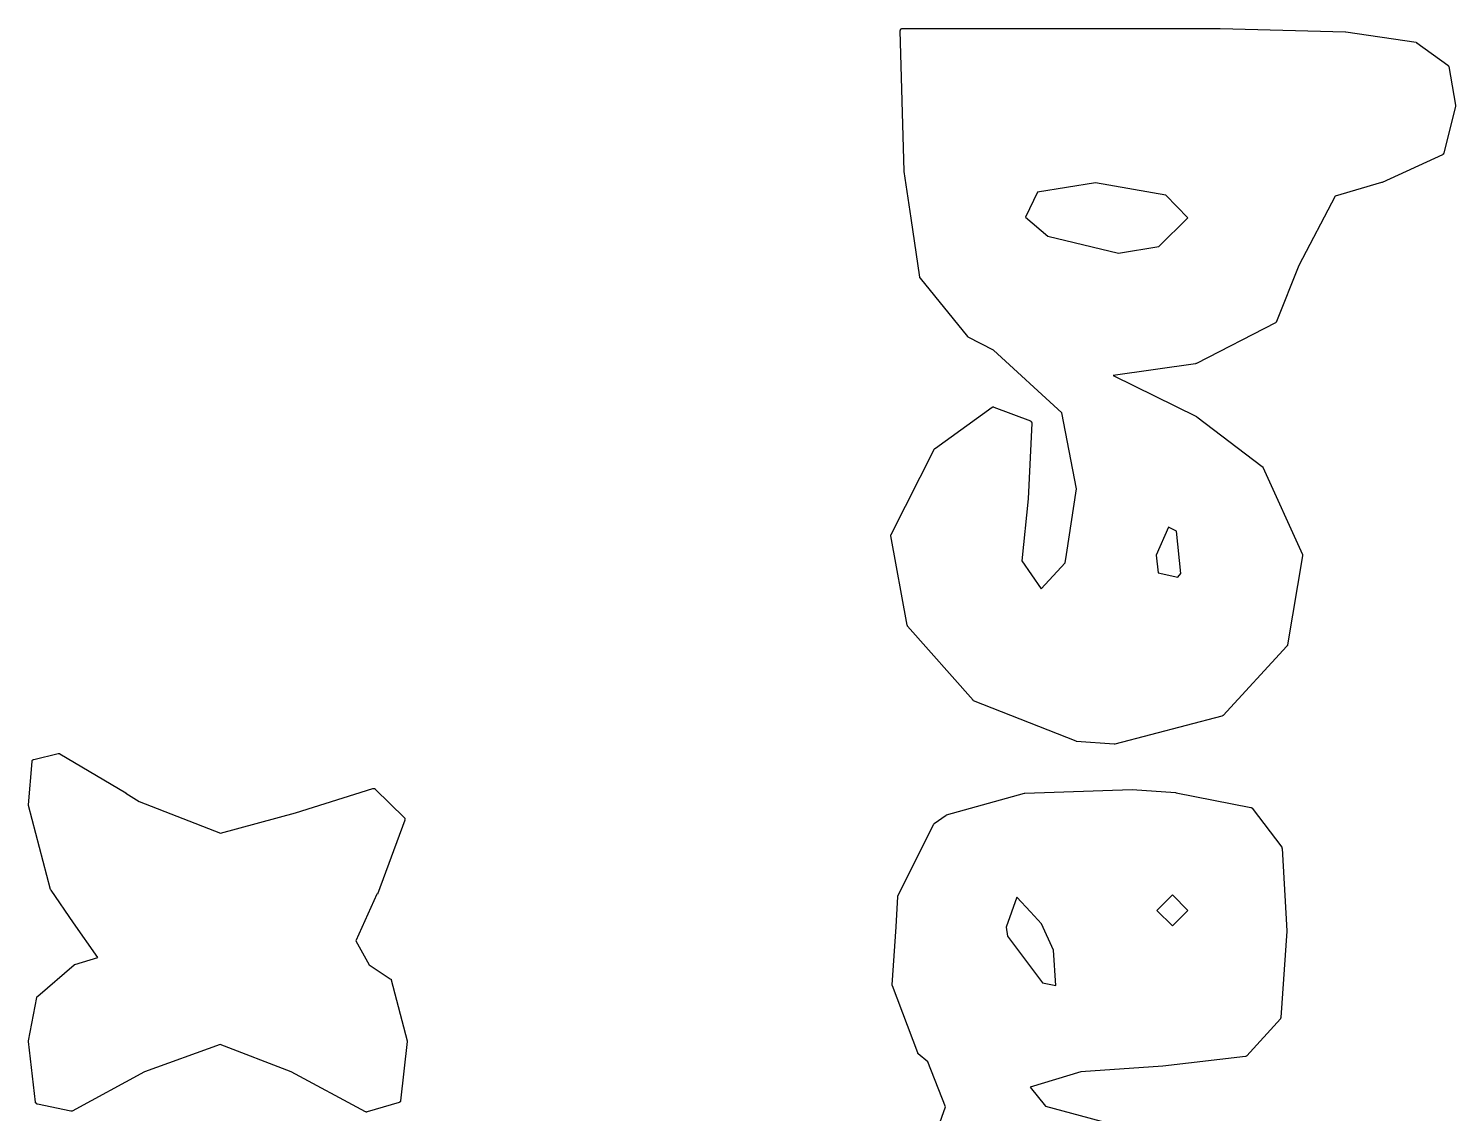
# Model space of a CAD drawing. Extents: x 61 to 195, y -137 to -62.
# Drawn here: x 179.862 to 183.089, y -79.29 to -76.836 of the extents above; entities that cross this region are included whole.
import ezdxf

# ---------------------------------------------------------------- set-up
doc = ezdxf.new("R2010")
doc.units = 0
doc.header["$MEASUREMENT"] = 0
doc.layers.add('BLACK', color=7, linetype='CONTINUOUS')

msp = doc.modelspace()

# ---------------------------------------------------------------- linework, layer by layer
at = {"layer": 'BLACK', "linetype": 'CONTINUOUS'}
for p, q in [((181.833, -76.8398), (181.834, -76.8395)), ((181.833, -76.8403), (181.833, -76.8398)), ((181.833, -76.8408), (181.833, -76.8403)), ((181.842, -77.1583), (181.833, -76.8408)), ((181.834, -76.8376), (181.835, -76.8372)), ((181.834, -76.8379), (181.834, -76.8376)), ((181.834, -76.8382), (181.834, -76.8379)), ((181.834, -76.8386), (181.834, -76.8382)), ((181.834, -76.8391), (181.834, -76.8386)), ((181.834, -76.8395), (181.834, -76.8391)), ((181.835, -76.8367), (181.836, -76.8364)), ((181.835, -76.8368), (181.835, -76.8367)), ((181.835, -76.8372), (181.835, -76.8368)), ((181.836, -76.8362), (181.837, -76.836)), ((181.836, -76.8364), (181.836, -76.8362)), ((181.837, -76.8359), (181.837, -76.8358)), ((181.837, -76.8358), (181.838, -76.8358)), ((181.837, -76.836), (181.837, -76.8359)), ((181.838, -76.8358), (181.838, -76.8357)), ((181.838, -76.8357), (182.461, -76.8357)), ((182.461, -76.8357), (182.461, -76.8357)), ((182.461, -76.8357), (182.556, -76.8359)), ((182.461, -76.8357), (182.461, -76.8357)), ((182.556, -76.8359), (182.557, -76.8359)), ((182.557, -76.8359), (182.557, -76.8359)), ((182.557, -76.8359), (182.84, -76.8428)), ((182.84, -76.8428), (182.841, -76.8429)), ((182.841, -76.8429), (182.841, -76.8429)), ((182.841, -76.8429), (183, -76.8669)), ((183, -76.8669), (183, -76.8671)), ((183, -76.8671), (183.001, -76.8671)), ((183.001, -76.8671), (183.001, -76.8673)), ((183.001, -76.8673), (183.002, -76.8675)), ((183.002, -76.8675), (183.002, -76.8677)), ((183.002, -76.8677), (183.002, -76.8679)), ((183.002, -76.8679), (183.072, -76.9187)), ((183.072, -76.9187), (183.072, -76.9188)), ((183.072, -76.9188), (183.072, -76.9189)), ((183.072, -76.9189), (183.072, -76.9195)), ((183.072, -76.9195), (183.073, -76.92)), ((183.073, -76.92), (183.073, -76.9201)), ((183.073, -76.9201), (183.073, -76.9203)), ((183.073, -76.9203), (183.073, -76.9209)), ((183.073, -76.9209), (183.074, -76.9216)), ((183.074, -76.9216), (183.074, -76.9217)), ((183.074, -76.9217), (183.074, -76.9219)), ((183.074, -76.9219), (183.089, -77.0091)), ((183.089, -77.0112), (183.063, -77.1178)), ((183.089, -77.0091), (183.089, -77.0093)), ((183.089, -77.0093), (183.089, -77.0095)), ((183.089, -77.0095), (183.089, -77.0102)), ((183.089, -77.0102), (183.089, -77.0109)), ((183.089, -77.0109), (183.089, -77.011)), ((183.089, -77.011), (183.089, -77.0112)), ((183.06, -77.1212), (182.923, -77.1839)), ((183.061, -77.1207), (183.06, -77.1209)), ((183.06, -77.1209), (183.06, -77.1212)), ((183.062, -77.1198), (183.061, -77.1202)), ((183.061, -77.1202), (183.061, -77.1204)), ((183.061, -77.1204), (183.061, -77.1207)), ((183.063, -77.1178), (183.062, -77.1183)), ((183.062, -77.1183), (183.062, -77.1188)), ((183.062, -77.1188), (183.062, -77.1191)), ((183.062, -77.1191), (183.062, -77.1194)), ((183.062, -77.1194), (183.062, -77.1198)), ((181.842, -77.1586), (181.842, -77.1583)), ((181.842, -77.1589), (181.842, -77.1586)), ((181.858, -77.2647), (181.842, -77.1589)), ((182.275, -77.1844), (182.144, -77.2057)), ((182.434, -77.2124), (182.275, -77.1844)), ((182.922, -77.1841), (182.817, -77.2148)), ((182.923, -77.1839), (182.922, -77.184)), ((182.922, -77.184), (182.922, -77.1841)), ((182.144, -77.2057), (182.117, -77.2627)), ((182.484, -77.2639), (182.434, -77.2124)), ((182.817, -77.2148), (182.735, -77.3719)), ((181.878, -77.3982), (181.858, -77.2647)), ((182.117, -77.2627), (182.167, -77.3052)), ((182.418, -77.3288), (182.484, -77.2639)), ((182.167, -77.3052), (182.327, -77.3436)), ((182.327, -77.3436), (182.418, -77.3288)), ((182.735, -77.3719), (182.684, -77.4987)), ((181.878, -77.3987), (181.878, -77.3982)), ((181.878, -77.3991), (181.878, -77.3987)), ((181.878, -77.3995), (181.878, -77.3991)), ((181.878, -77.3999), (181.878, -77.3995)), ((181.879, -77.4002), (181.878, -77.3999)), ((181.879, -77.4006), (181.879, -77.4002)), ((181.986, -77.5323), (181.879, -77.4006)), ((182.682, -77.5013), (182.503, -77.5934)), ((182.683, -77.5008), (182.682, -77.5013)), ((182.682, -77.5013), (182.682, -77.5013)), ((182.682, -77.5013), (182.682, -77.5013)), ((182.684, -77.4995), (182.683, -77.5002)), ((182.683, -77.5002), (182.683, -77.5002)), ((182.683, -77.5002), (182.683, -77.5003)), ((182.683, -77.5003), (182.683, -77.5008)), ((182.684, -77.4987), (182.684, -77.4988)), ((182.684, -77.4988), (182.684, -77.4988)), ((182.684, -77.4988), (182.684, -77.4995)), ((181.986, -77.5324), (181.986, -77.5323)), ((181.986, -77.5325), (181.986, -77.5324)), ((181.986, -77.5329), (181.986, -77.5325)), ((181.987, -77.5334), (181.986, -77.5329)), ((181.987, -77.5335), (181.987, -77.5334)), ((181.987, -77.5336), (181.987, -77.5335)), ((182.044, -77.5634), (181.987, -77.5336)), ((182.199, -77.7049), (182.044, -77.5634)), ((182.501, -77.5939), (182.315, -77.6202)), ((182.502, -77.5936), (182.501, -77.5939)), ((182.503, -77.5934), (182.502, -77.5936)), ((182.315, -77.6202), (182.503, -77.7136)), ((181.913, -77.7849), (182.041, -77.6925)), ((182.041, -77.6922), (182.042, -77.6918)), ((182.041, -77.6925), (182.041, -77.6922)), ((182.042, -77.6918), (182.043, -77.6917)), ((182.042, -77.6918), (182.042, -77.6918)), ((182.042, -77.6918), (182.042, -77.6918)), ((182.043, -77.6917), (182.044, -77.6916)), ((182.044, -77.6916), (182.044, -77.6916)), ((182.044, -77.6916), (182.044, -77.6916)), ((182.044, -77.6916), (182.045, -77.6918)), ((182.045, -77.6918), (182.045, -77.6919)), ((182.045, -77.6919), (182.128, -77.7233)), ((182.232, -77.8768), (182.199, -77.7049)), ((182.131, -77.7282), (182.123, -77.8992)), ((182.128, -77.7233), (182.128, -77.7236)), ((182.128, -77.7236), (182.129, -77.7238)), ((182.129, -77.7238), (182.129, -77.724)), ((182.129, -77.724), (182.129, -77.7242)), ((182.129, -77.7242), (182.129, -77.7246)), ((182.129, -77.7246), (182.13, -77.725)), ((182.13, -77.725), (182.13, -77.7253)), ((182.13, -77.7253), (182.13, -77.7256)), ((182.13, -77.7256), (182.13, -77.7261)), ((182.13, -77.7261), (182.131, -77.7265)), ((182.131, -77.7265), (182.131, -77.7269)), ((182.131, -77.7269), (182.131, -77.7272)), ((182.131, -77.7272), (182.131, -77.7277)), ((182.131, -77.7277), (182.131, -77.7282)), ((182.503, -77.7136), (182.503, -77.7139)), ((182.503, -77.7139), (182.504, -77.7141)), ((182.504, -77.7141), (182.652, -77.8263)), ((181.813, -77.98), (181.911, -77.7867)), ((181.911, -77.7861), (181.912, -77.7857)), ((181.911, -77.7864), (181.911, -77.7861)), ((181.911, -77.7867), (181.911, -77.7864)), ((181.912, -77.7851), (181.913, -77.7849)), ((181.912, -77.7853), (181.912, -77.7851)), ((181.912, -77.7857), (181.912, -77.7853)), ((182.652, -77.8263), (182.652, -77.8265)), ((182.652, -77.8265), (182.652, -77.8267)), ((182.652, -77.8267), (182.653, -77.8272)), ((182.653, -77.8272), (182.653, -77.8275)), ((182.653, -77.8275), (182.653, -77.8279)), ((182.653, -77.8279), (182.653, -77.8282)), ((182.653, -77.8282), (182.743, -78.0254)), ((182.123, -77.8995), (182.108, -78.0397)), ((182.123, -77.8992), (182.123, -77.8994)), ((182.123, -77.8994), (182.123, -77.8995)), ((182.209, -78.0252), (182.232, -77.8768)), ((182.44, -77.9632), (182.412, -78.0267)), ((182.458, -77.9727), (182.44, -77.9632)), ((181.812, -77.9808), (181.813, -77.98)), ((181.812, -77.9815), (181.812, -77.9808)), ((181.812, -77.9816), (181.812, -77.9815)), ((181.812, -77.9817), (181.812, -77.9816)), ((181.812, -77.9824), (181.812, -77.9817)), ((181.812, -77.9832), (181.812, -77.9824)), ((181.849, -78.1849), (181.812, -77.9832)), ((182.468, -78.0685), (182.458, -77.9727)), ((182.206, -78.0439), (182.209, -78.0252)), ((182.209, -78.0252), (182.209, -78.0252)), ((182.412, -78.0267), (182.417, -78.0667)), ((182.743, -78.0283), (182.709, -78.2299)), ((182.743, -78.0254), (182.743, -78.026)), ((182.743, -78.026), (182.743, -78.0265)), ((182.743, -78.0265), (182.743, -78.0268)), ((182.743, -78.0268), (182.743, -78.0271)), ((182.743, -78.0271), (182.743, -78.0277)), ((182.743, -78.0277), (182.743, -78.0283)), ((182.108, -78.0397), (182.152, -78.1027)), ((182.152, -78.1027), (182.206, -78.0439)), ((182.417, -78.0667), (182.461, -78.0769)), ((182.461, -78.0769), (182.468, -78.0685)), ((181.849, -78.1854), (181.849, -78.1849)), ((181.85, -78.1859), (181.849, -78.1854)), ((181.85, -78.1862), (181.85, -78.1859)), ((181.85, -78.1866), (181.85, -78.1862)), ((181.85, -78.1869), (181.85, -78.1866)), ((181.85, -78.1873), (181.85, -78.1869)), ((181.998, -78.3551), (181.85, -78.1873)), ((182.708, -78.2325), (182.564, -78.3895)), ((182.709, -78.2316), (182.708, -78.232)), ((182.708, -78.232), (182.708, -78.2325)), ((182.709, -78.2299), (182.709, -78.2305)), ((182.709, -78.2305), (182.709, -78.231)), ((182.709, -78.231), (182.709, -78.2313)), ((182.709, -78.2313), (182.709, -78.2316)), ((181.998, -78.3553), (181.998, -78.3551)), ((181.998, -78.3555), (181.998, -78.3553)), ((181.998, -78.3558), (181.998, -78.3555)), ((181.999, -78.3562), (181.998, -78.3558)), ((181.999, -78.3563), (181.999, -78.3562)), ((181.999, -78.3564), (181.999, -78.3563)), ((182.231, -78.4478), (181.999, -78.3564)), ((182.561, -78.3909), (182.319, -78.4542)), ((182.562, -78.3907), (182.561, -78.3909)), ((182.563, -78.3903), (182.562, -78.3905)), ((182.562, -78.3905), (182.562, -78.3907)), ((182.564, -78.3895), (182.563, -78.3898)), ((182.563, -78.3898), (182.563, -78.3902)), ((182.563, -78.3902), (182.563, -78.3903)), ((182.231, -78.4479), (182.231, -78.4478)), ((182.232, -78.4481), (182.231, -78.4479)), ((182.317, -78.4543), (182.232, -78.4481)), ((179.874, -78.4889), (179.929, -78.4756)), ((179.929, -78.4756), (179.93, -78.4755)), ((179.929, -78.4756), (179.929, -78.4756)), ((179.93, -78.4755), (179.93, -78.4755)), ((179.93, -78.4755), (179.931, -78.4755)), ((179.931, -78.4755), (179.931, -78.4756)), ((179.931, -78.4755), (179.931, -78.4755)), ((179.931, -78.4756), (179.932, -78.4758)), ((179.932, -78.4758), (179.933, -78.476)), ((179.933, -78.476), (179.933, -78.4761)), ((179.933, -78.4761), (179.933, -78.4762)), ((179.933, -78.4762), (180.082, -78.5648)), ((182.318, -78.4542), (182.317, -78.4543)), ((182.319, -78.4542), (182.318, -78.4542)), ((179.862, -78.5916), (179.87, -78.4934)), ((179.87, -78.4913), (179.871, -78.4908)), ((179.87, -78.4917), (179.87, -78.4913)), ((179.87, -78.4921), (179.87, -78.4917)), ((179.87, -78.4924), (179.87, -78.4921)), ((179.87, -78.4929), (179.87, -78.4924)), ((179.87, -78.4934), (179.87, -78.4929)), ((179.871, -78.4903), (179.872, -78.49)), ((179.871, -78.4906), (179.871, -78.4903)), ((179.871, -78.4908), (179.871, -78.4906)), ((179.872, -78.4895), (179.873, -78.4893)), ((179.872, -78.4896), (179.872, -78.4895)), ((179.872, -78.49), (179.872, -78.4896)), ((179.873, -78.4891), (179.874, -78.4889)), ((179.873, -78.4893), (179.873, -78.4891)), ((180.082, -78.5648), (180.082, -78.5649)), ((180.082, -78.5649), (180.082, -78.5649)), ((180.082, -78.5649), (180.112, -78.5843)), ((180.466, -78.6095), (180.641, -78.5548)), ((180.641, -78.5548), (180.642, -78.5547)), ((180.641, -78.5548), (180.641, -78.5548)), ((180.641, -78.5548), (180.641, -78.5548)), ((180.642, -78.5547), (180.643, -78.5546)), ((180.643, -78.5546), (180.643, -78.5546)), ((180.643, -78.5546), (180.643, -78.5546)), ((180.643, -78.5546), (180.644, -78.5548)), ((180.644, -78.5548), (180.645, -78.555)), ((180.645, -78.555), (180.645, -78.555)), ((180.645, -78.555), (180.645, -78.555)), ((180.645, -78.555), (180.645, -78.5555)), ((180.645, -78.5555), (180.646, -78.5559)), ((180.646, -78.5559), (180.646, -78.556)), ((180.646, -78.556), (180.646, -78.556)), ((180.646, -78.556), (180.712, -78.6208)), ((181.938, -78.6139), (182.114, -78.5651)), ((182.114, -78.5651), (182.115, -78.565)), ((182.115, -78.5649), (182.358, -78.5568)), ((182.115, -78.565), (182.115, -78.5649)), ((182.358, -78.5568), (182.358, -78.5568)), ((182.358, -78.5568), (182.456, -78.5641)), ((182.358, -78.5568), (182.358, -78.5568)), ((182.456, -78.5641), (182.457, -78.5642)), ((182.457, -78.5642), (182.457, -78.5642)), ((182.457, -78.5642), (182.626, -78.5975)), ((179.862, -78.5924), (179.862, -78.5916)), ((179.862, -78.5933), (179.862, -78.5924)), ((179.912, -78.7835), (179.862, -78.5933)), ((180.112, -78.5843), (180.296, -78.656)), ((180.296, -78.656), (180.466, -78.6095)), ((182.626, -78.5975), (182.626, -78.5975)), ((182.626, -78.5975), (182.626, -78.5975)), ((182.626, -78.5975), (182.627, -78.5979)), ((182.627, -78.5979), (182.628, -78.5981)), ((182.628, -78.5981), (182.628, -78.5982)), ((182.628, -78.5982), (182.628, -78.5982)), ((182.628, -78.5982), (182.629, -78.5988)), ((182.629, -78.5988), (182.629, -78.5993)), ((182.629, -78.5993), (182.629, -78.5994)), ((182.629, -78.5994), (182.629, -78.5994)), ((182.629, -78.5994), (182.696, -78.6873)), ((180.713, -78.6261), (180.651, -78.7936)), ((180.712, -78.6208), (180.712, -78.621)), ((180.712, -78.621), (180.712, -78.6212)), ((180.712, -78.6212), (180.713, -78.6217)), ((180.713, -78.6217), (180.713, -78.6222)), ((180.713, -78.6222), (180.713, -78.6225)), ((180.713, -78.6225), (180.713, -78.6227)), ((180.713, -78.6227), (180.713, -78.6233)), ((180.713, -78.6233), (180.714, -78.6239)), ((180.714, -78.6244), (180.713, -78.625)), ((180.713, -78.625), (180.713, -78.6256)), ((180.713, -78.6256), (180.713, -78.6259)), ((180.713, -78.6259), (180.713, -78.6261)), ((180.714, -78.6239), (180.714, -78.6242)), ((180.714, -78.6242), (180.714, -78.6244)), ((181.828, -78.7971), (181.909, -78.6357)), ((181.909, -78.6351), (181.91, -78.6347)), ((181.909, -78.6354), (181.909, -78.6351)), ((181.909, -78.6357), (181.909, -78.6354)), ((181.91, -78.6339), (181.937, -78.6147)), ((181.91, -78.6341), (181.91, -78.6339)), ((181.91, -78.6343), (181.91, -78.6341)), ((181.91, -78.6347), (181.91, -78.6343)), ((181.937, -78.6147), (181.938, -78.6143)), ((181.937, -78.6147), (181.937, -78.6147)), ((181.937, -78.6147), (181.937, -78.6147)), ((181.938, -78.6143), (181.938, -78.6139)), ((181.938, -78.6139), (181.938, -78.6139)), ((181.938, -78.6139), (181.938, -78.6139)), ((182.696, -78.6873), (182.696, -78.6879)), ((182.696, -78.6879), (182.696, -78.6884)), ((182.696, -78.6884), (182.696, -78.6886)), ((182.696, -78.6886), (182.696, -78.6889)), ((182.696, -78.6889), (182.696, -78.6895)), ((182.696, -78.6895), (182.697, -78.6901)), ((182.697, -78.6901), (182.708, -78.8766)), ((179.913, -78.7845), (179.912, -78.7835)), ((179.913, -78.785), (179.913, -78.7845)), ((179.964, -78.8586), (179.913, -78.785)), ((180.65, -78.7939), (180.602, -78.8996)), ((180.651, -78.7938), (180.65, -78.7939)), ((180.651, -78.7936), (180.651, -78.7938)), ((181.824, -78.8674), (181.828, -78.799)), ((181.828, -78.7972), (181.828, -78.7971)), ((181.828, -78.7973), (181.828, -78.7972)), ((181.828, -78.798), (181.828, -78.7973)), ((181.828, -78.7988), (181.828, -78.798)), ((181.828, -78.7989), (181.828, -78.7988)), ((181.828, -78.799), (181.828, -78.7989)), ((182.097, -78.8002), (182.073, -78.8682)), ((182.128, -78.8337), (182.097, -78.8002)), ((182.449, -78.7951), (182.414, -78.8303)), ((182.484, -78.8303), (182.449, -78.7951)), ((182.153, -78.8606), (182.128, -78.8337)), ((182.414, -78.8303), (182.449, -78.8656)), ((182.449, -78.8656), (182.484, -78.8303)), ((180.019, -78.9368), (179.964, -78.8586)), ((179.964, -78.8586), (179.964, -78.8586)), ((179.964, -78.8586), (179.964, -78.8586)), ((181.815, -78.9987), (181.824, -78.8674)), ((182.18, -78.9206), (182.153, -78.8606)), ((180.602, -78.8996), (180.632, -78.9538)), ((182.073, -78.8682), (182.076, -78.8887)), ((182.076, -78.8887), (182.155, -78.9945)), ((182.708, -78.8773), (182.694, -79.0728)), ((182.708, -78.8766), (182.708, -78.877)), ((182.708, -78.877), (182.708, -78.8773)), ((182.185, -79.0006), (182.18, -78.9206)), ((179.883, -79.0243), (179.965, -78.9535)), ((179.965, -78.9533), (179.966, -78.953)), ((179.965, -78.9535), (179.965, -78.9533)), ((179.965, -78.9535), (179.965, -78.9535)), ((179.966, -78.953), (179.967, -78.9527)), ((179.967, -78.9525), (180.019, -78.9368)), ((179.967, -78.9526), (179.967, -78.9525)), ((179.967, -78.9527), (179.967, -78.9526)), ((180.632, -78.9538), (180.68, -78.9849)), ((180.68, -78.9849), (180.68, -78.985)), ((180.68, -78.985), (180.68, -78.985)), ((180.68, -78.985), (180.681, -78.9856)), ((180.681, -78.9856), (180.682, -78.9861)), ((180.682, -78.9861), (180.682, -78.9862)), ((180.682, -78.9862), (180.682, -78.9863)), ((180.682, -78.9863), (180.682, -78.9869)), ((180.682, -78.9869), (180.682, -78.9876)), ((180.682, -78.9876), (180.682, -78.9877)), ((180.682, -78.9877), (180.682, -78.9878)), ((180.682, -78.9878), (180.718, -79.1254)), ((182.155, -78.9945), (182.185, -79.0006)), ((179.862, -79.1257), (179.881, -79.0271)), ((179.881, -79.0256), (179.882, -79.0255)), ((179.881, -79.0264), (179.881, -79.0256)), ((179.881, -79.0256), (179.881, -79.0256)), ((179.881, -79.0271), (179.881, -79.0264)), ((179.882, -79.0249), (179.883, -79.0243)), ((179.882, -79.0255), (179.882, -79.0249)), ((181.815, -78.9989), (181.815, -78.9987)), ((181.815, -78.9991), (181.815, -78.9989)), ((181.815, -78.9998), (181.815, -78.9991)), ((181.815, -79.0005), (181.815, -78.9998)), ((181.816, -79.0006), (181.815, -79.0005)), ((181.816, -79.0008), (181.816, -79.0006)), ((181.873, -79.1529), (181.816, -79.0008)), ((182.693, -79.0758), (182.617, -79.1595)), ((182.694, -79.0736), (182.693, -79.0743)), ((182.693, -79.0743), (182.693, -79.0744)), ((182.693, -79.0744), (182.693, -79.0745)), ((182.693, -79.0745), (182.693, -79.0751)), ((182.693, -79.0751), (182.693, -79.0758)), ((182.694, -79.0728), (182.694, -79.0736)), ((179.862, -79.1265), (179.862, -79.1257)), ((180.718, -79.1254), (180.718, -79.1254)), ((180.718, -79.1254), (180.718, -79.1255)), ((180.718, -79.1255), (180.718, -79.1263)), ((179.862, -79.1273), (179.862, -79.1265)), ((179.878, -79.2644), (179.862, -79.1273)), ((180.295, -79.1337), (180.124, -79.1955)), ((180.456, -79.1955), (180.295, -79.1337)), ((180.718, -79.1272), (180.703, -79.2608)), ((180.718, -79.1263), (180.718, -79.1271)), ((180.718, -79.1271), (180.718, -79.1272)), ((180.718, -79.1272), (180.718, -79.1272)), ((181.873, -79.1532), (181.873, -79.1529)), ((181.873, -79.1536), (181.873, -79.1532)), ((181.873, -79.154), (181.873, -79.1536)), ((181.874, -79.1543), (181.873, -79.154)), ((181.874, -79.1546), (181.874, -79.1543)), ((181.874, -79.1549), (181.874, -79.1546)), ((181.896, -79.1729), (181.874, -79.1549)), ((181.936, -79.2751), (181.896, -79.1729)), ((182.427, -79.1825), (182.242, -79.1959)), ((182.614, -79.1612), (182.427, -79.1824)), ((182.427, -79.1824), (182.427, -79.1824)), ((182.427, -79.1824), (182.427, -79.1825)), ((182.615, -79.1609), (182.614, -79.1611)), ((182.614, -79.1611), (182.614, -79.1611)), ((182.614, -79.1611), (182.614, -79.1612)), ((182.616, -79.1601), (182.615, -79.1606)), ((182.615, -79.1606), (182.615, -79.1606)), ((182.615, -79.1606), (182.615, -79.1607)), ((182.615, -79.1607), (182.615, -79.1609)), ((182.617, -79.1596), (182.616, -79.1601)), ((182.617, -79.1595), (182.617, -79.1596)), ((182.617, -79.1596), (182.617, -79.1596)), ((180.124, -79.1955), (179.961, -79.2842)), ((180.624, -79.2859), (180.456, -79.1955)), ((182.242, -79.1959), (182.127, -79.2305)), ((182.127, -79.2305), (182.162, -79.2736)), ((179.878, -79.2649), (179.878, -79.2644)), ((179.878, -79.2654), (179.878, -79.2649)), ((179.879, -79.2657), (179.878, -79.2654)), ((179.879, -79.2661), (179.879, -79.2657)), ((179.879, -79.2665), (179.879, -79.2661)), ((179.879, -79.2669), (179.879, -79.2665)), ((179.88, -79.2672), (179.879, -79.2669)), ((179.88, -79.2675), (179.88, -79.2672)), ((179.88, -79.2677), (179.88, -79.2675)), ((179.881, -79.2681), (179.88, -79.2677)), ((179.881, -79.2682), (179.881, -79.2681)), ((179.881, -79.2684), (179.881, -79.2682)), ((179.882, -79.2685), (179.881, -79.2684)), ((179.882, -79.2687), (179.882, -79.2685)), ((179.958, -79.2847), (179.882, -79.2687)), ((179.959, -79.2847), (179.958, -79.2847)), ((179.958, -79.2847), (179.958, -79.2847)), ((179.958, -79.2847), (179.958, -79.2847)), ((179.96, -79.2847), (179.959, -79.2847)), ((179.961, -79.2842), (179.96, -79.2844)), ((179.96, -79.2844), (179.96, -79.2847)), ((179.96, -79.2847), (179.96, -79.2847)), ((179.96, -79.2847), (179.96, -79.2847)), ((179.961, -79.2842), (179.961, -79.2842)), ((179.961, -79.2842), (179.961, -79.2842)), ((180.624, -79.286), (180.624, -79.2859)), ((180.624, -79.2861), (180.624, -79.286)), ((180.625, -79.2863), (180.624, -79.2861)), ((180.626, -79.2865), (180.625, -79.2863)), ((180.627, -79.2865), (180.626, -79.2865)), ((180.626, -79.2865), (180.626, -79.2865)), ((180.626, -79.2865), (180.626, -79.2865)), ((180.628, -79.2864), (180.627, -79.2864)), ((180.627, -79.2864), (180.627, -79.2865)), ((180.7, -79.2651), (180.628, -79.2863)), ((180.628, -79.2863), (180.628, -79.2864)), ((180.701, -79.2649), (180.7, -79.2649)), ((180.7, -79.2649), (180.7, -79.2651)), ((180.702, -79.2641), (180.701, -79.2643)), ((180.701, -79.2643), (180.701, -79.2645)), ((180.701, -79.2645), (180.701, -79.2649)), ((180.703, -79.263), (180.702, -79.2634)), ((180.702, -79.2634), (180.702, -79.2639)), ((180.702, -79.2639), (180.702, -79.2641)), ((180.703, -79.2608), (180.703, -79.2611)), ((180.703, -79.2611), (180.703, -79.2614)), ((180.703, -79.2614), (180.703, -79.262)), ((180.703, -79.262), (180.703, -79.2625)), ((180.703, -79.2625), (180.703, -79.2627)), ((180.703, -79.2627), (180.703, -79.263)), ((181.919, -79.3212), (181.936, -79.2751)), ((182.162, -79.2736), (182.366, -79.328))]:
    msp.add_line(p, q, dxfattribs=at)

doc.saveas('drawing.dxf')
